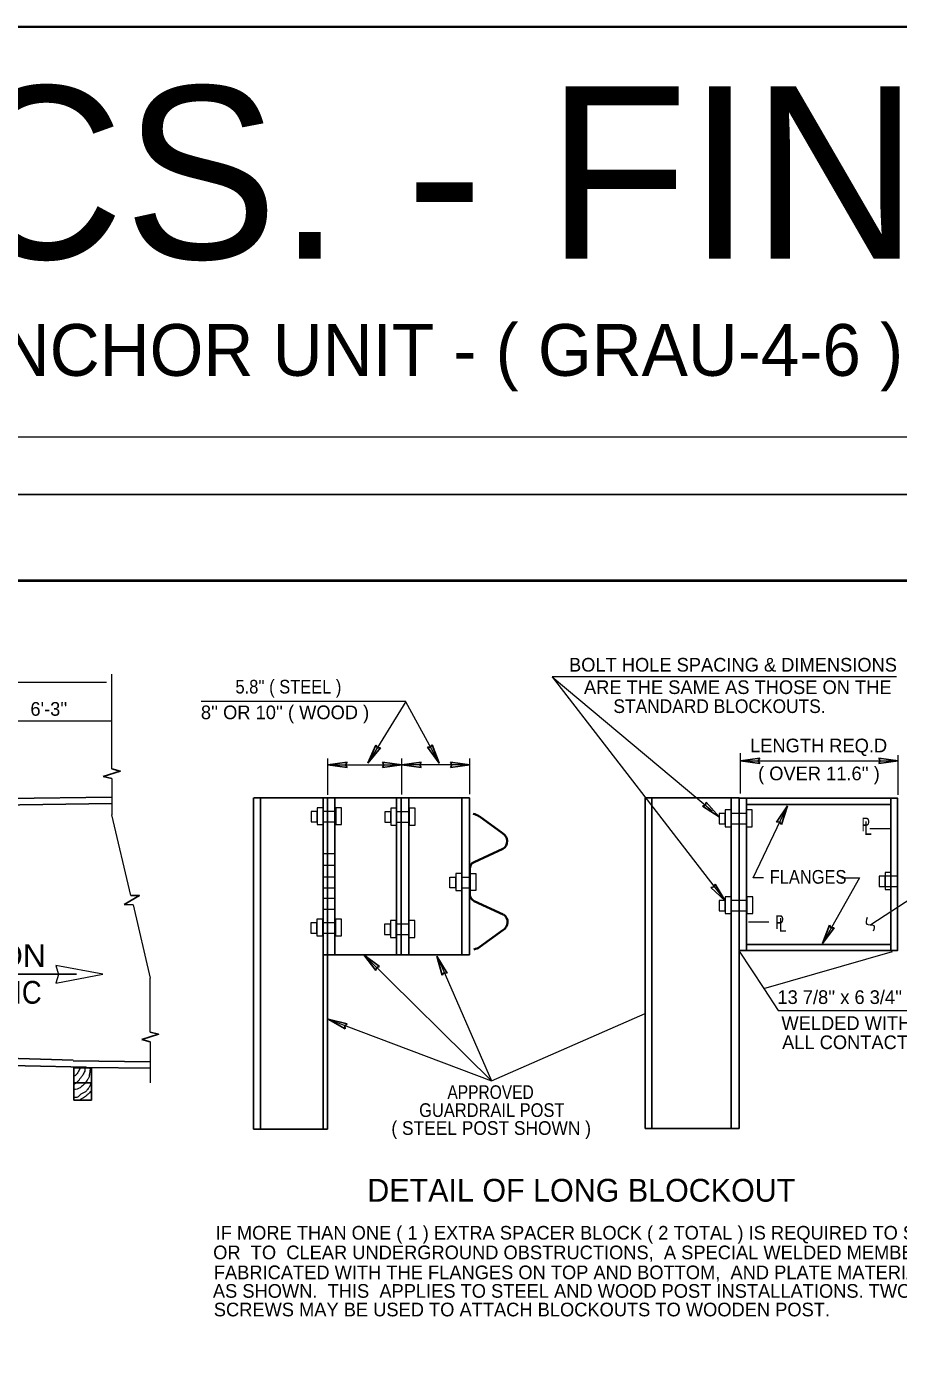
# Model space of a CAD drawing. Extents: x -68 to 845, y -11 to 259.
# Drawn here: x 621.5 to 697.3, y 142.5 to 259.3 of the extents above; entities that cross this region are included whole.
import ezdxf

# ---------------------------------------------------------------- set-up
doc = ezdxf.new("R2010")
doc.units = 0
doc.header["$LTSCALE"] = 0.48
doc.linetypes.add('LONG_DASHED', pattern=[7.5, 6, -1.5])
doc.layers.add('1', color=7, linetype='Continuous', lineweight=13)

msp = doc.modelspace()

# ---------------------------------------------------------------- linework, layer by layer
at = {"layer": '1'}
for p, q in [((477.0972, 223.6635), (837.0702, 223.6635)), ((541.6977, 202.3412), (628.448, 202.3412)), ((628.9139, 194.8007), (628.9139, 203.0443)), ((667.2062, 202.8104), (682.2468, 183.3301)), ((654.4791, 200.6559), (636.6892, 200.6559)), ((654.4791, 200.6559), (651.1834, 195.3113)), ((654.4496, 200.6559), (657.3592, 195.3113)), ((647.6798, 192.5383), (647.6798, 195.7087)), ((647.6798, 195.1629), (654.1228, 195.1629)), ((654.1228, 192.568), (654.1228, 195.7087)), ((660.0314, 195.1629), (654.1228, 195.1629)), ((660.0314, 192.5976), (660.0314, 195.7087)), ((683.5693, 192.6735), (683.5693, 196.1686)), ((683.5693, 195.4964), (697.2748, 195.4964)), ((697.2748, 192.5447), (697.2748, 196.0062)), ((628.9139, 193.9521), (628.9139, 190.8217)), ((630.5629, 183.8057), (628.9139, 190.8217)), ((682.7613, 190.9446), (684.0845, 190.9446)), ((682.7613, 190.0135), (684.0845, 190.0135)), ((696.5833, 189.6055), (694.8166, 189.6055)), ((647.325, 187.4367), (648.3051, 187.4367)), ((647.2761, 186.432), (648.3051, 186.432)), ((647.3006, 185.4275), (648.3051, 185.4275)), ((659.3312, 185.4029), (660.0173, 185.4029)), ((696.1521, 185.5007), (697.2178, 185.5007)), ((647.2761, 184.4718), (648.3051, 184.4718)), ((647.2761, 183.5652), (648.3051, 183.5652)), ((659.3312, 184.4718), (660.0173, 184.4718)), ((695.9561, 184.5697), (697.2178, 184.5697)), ((630.7571, 182.9796), (632.256, 176.601)), ((647.2515, 182.6097), (648.3051, 182.6097)), ((682.7613, 183.3978), (684.1334, 183.3978)), ((682.7613, 182.4667), (684.1334, 182.4667)), ((647.2515, 181.458), (648.3051, 181.458)), ((653.6467, 181.3356), (654.7493, 181.3356)), ((686.043, 181.4832), (684.2764, 181.4832)), ((647.2515, 180.527), (648.3542, 180.527)), ((653.6467, 180.4044), (654.7493, 180.4044)), ((650.828, 178.6439), (661.9273, 167.678)), ((657.1853, 178.5193), (661.9234, 167.678)), ((632.256, 171.9237), (632.256, 176.601)), ((632.256, 171.075), (632.256, 167.5032))]:
    msp.add_line(p, q, dxfattribs=at)
at = {"layer": '1', "lineweight": 40}
msp.add_line((507.0949, 211.1647), (832.0702, 211.1647), dxfattribs=at)
at = {"layer": '1', "lineweight": 25}
for p, q in [((651.1843, 195.3112), (651.8721, 196.8679)), ((651.1843, 195.3112), (652.2664, 196.6247)), ((657.3598, 195.312), (656.3502, 196.6821)), ((657.3598, 195.312), (656.7572, 196.9035)), ((647.6798, 195.1629), (649.3657, 195.3946)), ((647.6798, 195.1629), (649.3657, 194.9313)), ((654.1228, 195.1629), (652.4368, 195.3946)), ((654.1228, 195.1629), (652.4368, 194.9313)), ((654.1229, 195.1629), (655.8089, 195.3946)), ((654.1229, 195.1629), (655.8089, 194.9313)), ((660.0313, 195.1629), (658.3453, 195.3946)), ((660.0313, 195.1629), (658.3453, 194.9313)), ((683.5693, 195.4964), (685.2553, 195.7281)), ((683.5693, 195.4964), (685.2553, 195.2647)), ((697.2748, 195.4964), (695.5888, 195.7281)), ((697.2748, 195.4964), (695.5888, 195.2647)), ((628.9139, 193.9521), (628.1658, 194.1517)), ((618.7307, 191.638), (628.9139, 191.7867)), ((619.9067, 192.226), (628.9139, 192.3431)), ((641.2239, 163.4864), (641.2239, 192.2882)), ((641.273, 192.2882), (660.0173, 192.2882)), ((641.8365, 163.4864), (641.8365, 192.2882)), ((647.2761, 163.4864), (647.2761, 192.2391)), ((647.6681, 163.4864), (647.6681, 192.2882)), ((648.3051, 178.6402), (648.3051, 192.2391)), ((653.6712, 178.6402), (653.6712, 192.2882)), ((654.0632, 178.6402), (654.0632, 192.2391)), ((654.7493, 178.6402), (654.7493, 192.2882)), ((659.3312, 178.6402), (659.3312, 192.2882)), ((660.0173, 178.6402), (660.0173, 192.2882)), ((675.8516, 163.5998), (675.8516, 192.2922)), ((681.7071, 190.638), (680.5778, 191.9112)), ((682.7613, 163.5263), (682.7613, 192.2922)), ((684.0845, 192.2706), (684.0845, 179.0147)), ((684.0845, 191.7071), (696.6542, 191.7071)), ((696.6542, 192.2706), (696.6542, 182.4802)), ((681.7071, 190.638), (680.2763, 191.5594)), ((687.648, 191.6008), (686.7162, 190.1767)), ((687.648, 191.6008), (687.1348, 189.9782)), ((682.2472, 183.3308), (681.3681, 184.788)), ((682.2472, 183.3308), (681.0076, 184.4968)), ((630.7571, 182.9796), (629.983, 183.0027)), ((696.6542, 182.4092), (696.6542, 179.0147)), ((690.7012, 179.6362), (691.3268, 181.2188)), ((690.7012, 179.6362), (691.7306, 180.9913)), ((684.1089, 179.5293), (696.6542, 179.5293)), ((647.2761, 178.6402), (660.0173, 178.6402)), ((650.8277, 178.6431), (652.1831, 177.6141)), ((650.8277, 178.6431), (651.8553, 177.2867)), ((657.1848, 178.5186), (658.0576, 177.0577)), ((657.1848, 178.5186), (657.6313, 176.8765)), ((605.8048, 176.9467), (625.8328, 176.9467)), ((647.7117, 173.0337), (649.3709, 172.6553)), ((647.7117, 173.0337), (649.2074, 172.2219)), ((632.256, 171.075), (631.5078, 171.2747)), ((601.1868, 170.1983), (625.5423, 169.4878)), ((625.5423, 169.4387), (632.256, 169.3407)), ((625.6158, 168.7527), (625.6158, 166.0083)), ((626.7185, 168.8507), (632.256, 168.7787)), ((625.6158, 167.5275), (627.135, 167.5275)), ((641.2239, 163.4864), (647.6681, 163.4864))]:
    msp.add_line(p, q, dxfattribs=at)
at = {"layer": '1', "linetype": 'LONG_DASHED'}
for p, q in [((647.2761, 191.1366), (648.3787, 191.1366)), ((653.6712, 191.0875), (654.7738, 191.0875)), ((647.2761, 190.2054), (648.3787, 190.2054)), ((653.6712, 190.1564), (654.7738, 190.1564))]:
    msp.add_line(p, q, dxfattribs=at)
at = {"layer": '1', "lineweight": 35}
for p, q in [((662.8943, 189.2038), (660.8445, 190.6787)), ((662.9212, 187.8462), (660.411, 186.7078)), ((660.0284, 183.8821), (660.0284, 186.0948)), ((662.9527, 182.1486), (660.4163, 183.3037)), ((662.9217, 180.7843), (660.9125, 179.3388))]:
    msp.add_line(p, q, dxfattribs=at)
msp.add_lwpolyline([(471.0087, -11.3371), (844.7178, -11.3371), (844.7178, 259.2965), (471.0087, 259.2965)], close=True, dxfattribs=at)
at = {"layer": '1', "lineweight": 25}
for points in [[(492.096, -1.3193), (492.096, 218.664), (837.0702, 218.664)], [(651.8721, 196.8679), (652.0027, 196.634), (652.2664, 196.6247)], [(656.3502, 196.6821), (656.6182, 196.6793), (656.7572, 196.9035)], [(649.3657, 195.3946), (649.2352, 195.1605), (649.3657, 194.9313)], [(652.4368, 194.9313), (652.5673, 195.1653), (652.4368, 195.3946)], [(655.8089, 195.3946), (655.6785, 195.1605), (655.8089, 194.9313)], [(658.3453, 194.9313), (658.4757, 195.1653), (658.3453, 195.3946)], [(685.2553, 195.7281), (685.1248, 195.4941), (685.2553, 195.2647)], [(695.5888, 195.2647), (695.7192, 195.4988), (695.5888, 195.7281)], [(628.9139, 194.8007), (629.6391, 194.6072), (628.1658, 194.1517)], [(680.2763, 191.5594), (680.5277, 191.6522), (680.5778, 191.9112)], [(697.2178, 182.8356), (697.2178, 192.2706), (683.4718, 192.2706), (683.4718, 179.0147), (697.2178, 179.0147), (697.2178, 182.7747)], [(687.1348, 189.9782), (686.9792, 190.1964), (686.7162, 190.1767)], [(681.0076, 184.4968), (681.2717, 184.5425), (681.3681, 184.788)], [(630.5629, 183.8057), (631.313, 183.7832), (629.983, 183.0027)], [(691.3268, 181.2188), (691.4668, 180.9903), (691.7306, 180.9913)], [(652.1831, 177.6141), (651.9253, 177.5409), (651.8553, 177.2867)], [(658.0576, 177.0577), (657.7912, 177.0862), (657.6313, 176.8765)], [(632.256, 171.9237), (632.9811, 171.7302), (631.5078, 171.2747)], [(649.3709, 172.6553), (649.1663, 172.4825), (649.2074, 172.2219)], [(604.8868, 169.4387), (613.8057, 169.1937), (621.3769, 168.9977), (626.6939, 168.8751)], [(625.6158, 166.0083), (627.135, 166.0083), (627.135, 168.7527)]]:
    msp.add_lwpolyline(points, dxfattribs=at)
at = {"layer": '1'}
for points in [[(697.1472, 202.8107), (667.2049, 202.8107), (681.1198, 191.1557)], [(558.2564, 198.9922), (565.8477, 198.9922), (574.1085, 198.9922), (581.1787, 198.9922), (588.9186, 198.9922), (596.6586, 198.9922), (628.9139, 198.9922)], [(685.5612, 185.3375), (684.6778, 185.3375), (687.6489, 191.6008)], [(692.3865, 185.3375), (693.9122, 185.3375), (690.7003, 179.6363)], [(694.9062, 181.2789), (699.1501, 184.0333), (706.5787, 184.0333)], [(683.4473, 178.9644), (685.5985, 175.7223), (696.8021, 178.9312)], [(685.5985, 175.7223), (686.8568, 173.8132), (710.9683, 173.8132)], [(647.7117, 173.0346), (661.9222, 167.6744), (675.2718, 173.5507)]]:
    msp.add_lwpolyline(points, dxfattribs=at)
at = {"layer": '1', "lineweight": 25}
for points in [[(675.288, 163.5508), (683.4473, 163.5508), (683.4473, 192.2922), (675.288, 192.2922)], [(625.6158, 166.0083), (627.135, 166.0083), (627.135, 168.8262), (625.6158, 168.8262)]]:
    msp.add_lwpolyline(points, close=True, dxfattribs=at)
at = {"layer": '1', "linetype": 'LONG_DASHED'}
for points in [[(646.247, 190.2054), (646.7615, 190.2054), (646.7615, 191.112), (646.247, 191.112)], [(646.7615, 189.9604), (647.2761, 189.9604), (647.2761, 191.4306), (646.7615, 191.4306)], [(648.3787, 189.9604), (648.8932, 189.9604), (648.8932, 191.4306), (648.3787, 191.4306)], [(652.6421, 190.1564), (653.1567, 190.1564), (653.1567, 191.0631), (652.6421, 191.0631)], [(653.1567, 189.9114), (653.6712, 189.9114), (653.6712, 191.3816), (653.1567, 191.3816)], [(654.7738, 189.9114), (655.2883, 189.9114), (655.2883, 191.3816), (654.7738, 191.3816)]]:
    msp.add_lwpolyline(points, close=True, dxfattribs=at)
at = {"layer": '1'}
for points in [[(681.7322, 190.0135), (682.2468, 190.0135), (682.2468, 190.9201), (681.7322, 190.9201)], [(682.2468, 189.7685), (682.7613, 189.7685), (682.7613, 191.2386), (682.2468, 191.2386)], [(684.0845, 189.7685), (684.599, 189.7685), (684.599, 191.2386), (684.0845, 191.2386)], [(696.1521, 184.3247), (696.6667, 184.3247), (696.6667, 185.7948), (696.1521, 185.7948)], [(658.8079, 184.4718), (658.2934, 184.4718), (658.2934, 185.3784), (658.8079, 185.3784)], [(658.8167, 184.2268), (659.3312, 184.2268), (659.3312, 185.6969), (658.8167, 185.6969)], [(660.5702, 184.2268), (660.0557, 184.2268), (660.0557, 185.6969), (660.5702, 185.6969)], [(695.6376, 184.5697), (696.1521, 184.5697), (696.1521, 185.4763), (695.6376, 185.4763)], [(682.2468, 182.2217), (682.7613, 182.2217), (682.7613, 183.6918), (682.2468, 183.6918)], [(684.1334, 182.2217), (684.648, 182.2217), (684.648, 183.6918), (684.1334, 183.6918)], [(681.7322, 182.4667), (682.2468, 182.4667), (682.2468, 183.3733), (681.7322, 183.3733)], [(646.2224, 180.527), (646.737, 180.527), (646.737, 181.4336), (646.2224, 181.4336)], [(646.737, 180.2819), (647.2515, 180.2819), (647.2515, 181.7521), (646.737, 181.7521)], [(648.3542, 180.2819), (648.8687, 180.2819), (648.8687, 181.7521), (648.3542, 181.7521)], [(652.6176, 180.4044), (653.1321, 180.4044), (653.1321, 181.311), (652.6176, 181.311)], [(653.1321, 180.1594), (653.6467, 180.1594), (653.6467, 181.6296), (653.1321, 181.6296)], [(654.7493, 180.1594), (655.2638, 180.1594), (655.2638, 181.6296), (654.7493, 181.6296)], [(628.1202, 176.9613), (624.0351, 177.7094), (624.2881, 176.9443), (624.0308, 176.1853)]]:
    msp.add_lwpolyline(points, close=True, dxfattribs=at)
at = {"layer": '1', "lineweight": 35}
for centre, radius, start, end in [((660.156, 189.775), 1.136, 52.5369, 81.06592), ((662.5004, 188.5166), 0.7928, 302.05835, 60.49403), ((660.7249, 183.9292), 0.6975, 183.41437, 243.74218), ((662.5325, 181.4755), 0.7928, 299.50597, 57.94165), ((660.222, 180.2398), 1.136, 278.93408, 307.4631)]:
    msp.add_arc(centre, radius, start, end, dxfattribs=at)
msp.add_ellipse((660.727, 186.0859), major_axis=(-0.6287, -0.3052), ratio=0.998034, start_param=4.73055606, end_param=5.81780892, dxfattribs=at)
at = {"layer": '1'}
for points in [[(694.5897, 181.8812), (694.5492, 181.3124), (695.1581, 181.1907), (695.1175, 180.7032)], [(626.5715, 168.8016), (626.5715, 168.6301), (626.4244, 168.2626), (626.3264, 168.1156), (626.1793, 167.9196), (626.0323, 167.7235), (625.8608, 167.552), (625.6158, 167.356)], [(626.5715, 168.7527), (626.5715, 168.6301), (626.4244, 168.2626), (626.3264, 168.1156), (626.1793, 167.9196), (626.0323, 167.7235), (625.8608, 167.552), (625.6158, 167.356)], [(626.1549, 168.8016), (626.0569, 168.6057), (625.9099, 168.3361), (625.7383, 168.1646), (625.6403, 168.0911)], [(627.0125, 168.8016), (627.0125, 168.5566), (626.9635, 168.2626), (626.9144, 167.9685), (626.7674, 167.748), (626.5469, 167.4295), (626.2774, 167.1845), (626.0078, 167.0129), (625.7628, 166.9394), (625.6403, 166.9149)], [(626.1304, 168.7527), (626.0569, 168.6057), (625.9099, 168.3361), (625.7383, 168.1646), (625.6403, 168.0911)], [(627.0125, 168.7527), (627.0125, 168.5566), (626.9635, 168.2626), (626.9144, 167.9685), (626.7674, 167.748), (626.5469, 167.4295), (626.2774, 167.1845), (626.0078, 167.0129), (625.7628, 166.9394), (625.6403, 166.9149)], [(627.1105, 167.5765), (627.0125, 167.258), (626.8655, 167.0129), (626.7429, 166.8659), (626.5715, 166.6944), (626.3264, 166.5964), (626.1304, 166.4494), (625.9834, 166.3024), (625.7138, 166.2289), (625.6403, 166.2289)], [(627.1105, 166.8169), (626.9635, 166.6454), (626.792, 166.4739), (626.6204, 166.3268), (626.4489, 166.2043), (626.2284, 166.0818), (626.0814, 166.0083)]]:
    msp.add_spline(points, degree=3, dxfattribs=at)

# ---------------------------------------------------------------- texts
for s, height, p in [('1988/96 SPECS. - FINAL ENGLISH', 15, (497.2619, 239.1385)), ('( p. 133 ) GUARDRAIL ANCHOR UNIT - ( GRAU-4-6 ) - FINAL ENGLISH ( 3/20/97 )', 4.5, (552.6102, 228.9653)), ('BOLT HOLE SPACING & DIMENSIONS', 1.188, (668.6653, 203.2588)), ('ARE THE SAME AS THOSE ON THE', 1.188, (669.9643, 201.3091)), ("6'-3''", 1.188, (621.8308, 199.4187)), ("8'' OR 10'' ( WOOD )", 1.188, (636.6568, 199.1225)), ('LENGTH REQ.D ', 1.188, (684.4101, 196.2411)), ("( OVER 11.6'' )", 1.188, (685.1034, 193.8124)), ("13 7/8'' x 6 3/4'' x  3/8'' PLATE", 1.188, (686.7859, 174.3675)), ("WELDED WITH 1/4'' FILLET AT", 1.188, (687.1333, 172.1085)), ('ALL CONTACTS WITH W14 x 30', 1.188, (687.1927, 170.4446)), ('DETAIL OF LONG BLOCKOUT', 1.98, (651.1221, 157.1843)), ('IF MORE THAN ONE ( 1 ) EXTRA SPACER BLOCK ( 2 TOTAL ) IS REQUIRED TO SIGN THE POSTS ', 1.188, (637.9357, 153.8879)), ('OR  TO  CLEAR UNDERGROUND OBSTRUCTIONS,  A SPECIAL WELDED MEMBER MUST  BE  ', 1.188, (637.7252, 152.1804)), ('FABRICATED WITH THE FLANGES ON TOP AND BOTTOM,  AND PLATE MATERIAL ON THE ENDS ', 1.188, (637.7789, 150.4445)), ("AS SHOWN.  THIS  APPLIES TO STEEL AND WOOD POST INSTALLATIONS. TWO( 2 ) EA. 5/8''  LAG ", 1.188, (637.6983, 148.8305)), ('SCREWS MAY BE USED TO ATTACH BLOCKOUTS TO WOODEN POST.', 1.188, (637.7789, 147.2163))]:
    msp.add_text(s, height=height, dxfattribs=at).set_placement(p)
for s, height, width, p in [("5.8'' ( STEEL )", 1.188, 0.9, (639.6626, 201.3537)), ('STANDARD BLOCKOUTS.', 1.188, 0.95, (672.5247, 199.6587)), ('P', 1.188, 0.7, (694.0923, 189.3824)), ('L', 1.188, 0.75, (694.3386, 189.0613)), ('FLANGES', 1.188, 0.9, (686.1115, 184.8232)), ('P', 1.188, 0.7, (686.6101, 180.8966)), ('L', 1.188, 0.75, (686.9217, 180.6409)), (' DIRECTION ', 1.98, 1.05, (607.1191, 177.5812)), ('OF TRAFFIC', 1.98, 0.9, (608.7794, 174.3902)), ('APPROVED', 1.188, 0.85, (658.0911, 166.111)), ('GUARDRAIL POST', 1.188, 0.9, (655.6344, 164.5484)), ('( STEEL POST SHOWN )', 1.188, 0.95, (653.219, 162.9913))]:
    msp.add_text(s, height=height, dxfattribs=dict(at, width=width)).set_placement(p)

doc.saveas('drawing.dxf')
